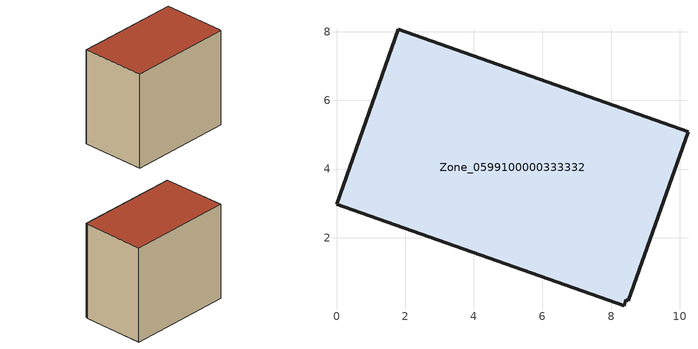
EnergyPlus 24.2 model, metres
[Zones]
Zone_0599100000333332
 floor ground (C_G): 8.5,0.17 8.43,0.19 8.38,0.02 0,2.98 1.8,8.07 10.24,5.09 z0.37
 wall outside (C_F): 10.24,5.09 1.8,8.07 0,2.98 8.38,0.02 8.43,0.19 8.5,0.17 10.24,5.09 z0.37:8.4
 roof outside (C_R): 8.43,0.19 8.5,0.17 10.24,5.09 1.8,8.07 0,2.98 8.38,0.02 z8.4
[BUILDING]
Pand.0599100000333332: North Axis=0; Terrain=City; Loads Convergence Tolerance Value=0.04; Temperature Convergence Tolerance Value=0.4; Solar Distribution=FullExterior; Maximum Number of Warmup Days=25; Minimum Number of Warmup Days=1
[Site:Location]
Rotterdam.The.Hague.AP_ZH_NLD Design_Conditions: Latitude=51.96; Longitude=4.45; Time Zone=1; Elevation=-4.5
[SITE:GROUNDTEMPERATURE:BUILDINGSURFACE]
18, 18, 18, 18, 18, 18, 18, 18, 18, 18, 18, 18
[MATERIAL] Thermal Absorptance=0.9; Solar Absorptance=0.7; Visible Absorptance=0.7
Name | Roughness | Thickness | Conductivity | Density | Specific Heat
G.TI.1975-1991 | MediumSmooth | 0.15 | 0.288461 | 540 | 1210
F.TI.1975-1991 | Rough | 0.3 | 0.230769 | 1920 | 840
R.TI.1975-1991 | MediumRough | 0.2 | 0.153846 | 1500 | 1000
[CONSTRUCTION]
C_G: G.TI.1975-1991
C_F: F.TI.1975-1991
C_R: R.TI.1975-1991
[ZONE]
Zone_0599100000333332: Type=1; Multiplier=1; Ceiling Height=Autocalculate; Volume=Autocalculate; Floor Area=autocalculate; Part of Total Floor Area=Yes
[ZONEINFILTRATION:DESIGNFLOWRATE]
Infil_Zone_0599100000333332: Zone or ZoneList or Space or SpaceList=Zone_0599100000333332; Schedule=AlwaysOn; Design Flow Rate Calculation Method=Flow/Area; Flow Rate per Floor Area=0.003; Constant Term Coefficient=1; Temperature Term Coefficient=0; Velocity Term Coefficient=0; Velocity Squared Term Coefficient=0
[HVACTEMPLATE:ZONE:IDEALLOADSAIRSYSTEM]
Zone_0599100000333332: Maximum Heating Supply Air Temperature=50; Minimum Cooling Supply Air Temperature=13; Maximum Heating Supply Air Humidity Ratio=0.0156; Minimum Cooling Supply Air Humidity Ratio=0.0077; Heating Limit=NoLimit; Cooling Limit=NoLimit; Dehumidification Control Type=ConstantSensibleHeatRatio; Cooling Sensible Heat Ratio=0.7; Dehumidification Setpoint=60; Humidification Control Type=None; Humidification Setpoint=30; Outdoor Air Method=None; Outdoor Air Flow Rate per Person=0.00944; Outdoor Air Flow Rate per Zone Floor Area=0; Outdoor Air Flow Rate per Zone=0; Demand Controlled Ventilation Type=None; Outdoor Air Economizer Type=NoEconomizer; Heat Recovery Type=None; Sensible Heat Recovery Effectiveness=0.7; Latent Heat Recovery Effectiveness=0.65
[ZONECONTROL:THERMOSTAT]
ThermostatControl_Zone_0599100000333332: Zone or ZoneList=Zone_0599100000333332; Control Type Schedule=DualSetpointControlType; Control 1=Thermostat_Zone_0599100000333332; Temperature Difference Between Cutout And Setpoint=0
[THERMOSTATSETPOINT:DUALSETPOINT]
Thermostat_Zone_0599100000333332: Heating Setpoint Temperature Schedule=HeatingSetpoint_Zone_0599100000333332; Cooling Setpoint Temperature Schedule=CoolingSetpoint_Zone_0599100000333332
[SCHEDULE:COMPACT]
HeatingSetpoint_Zone_0599100000333332: Through: 12/31, For: AllDays, Until: 24:00, 21
CoolingSetpoint_Zone_0599100000333332: Through: 12/31, For: AllDays, Until: 24:00, 24
DualSetpointControlType: Through: 12/31, For: AllDays, Until: 24:00, 4
AlwaysOn: Through: 12/31, For: AllDays, Until: 24:00, 1
